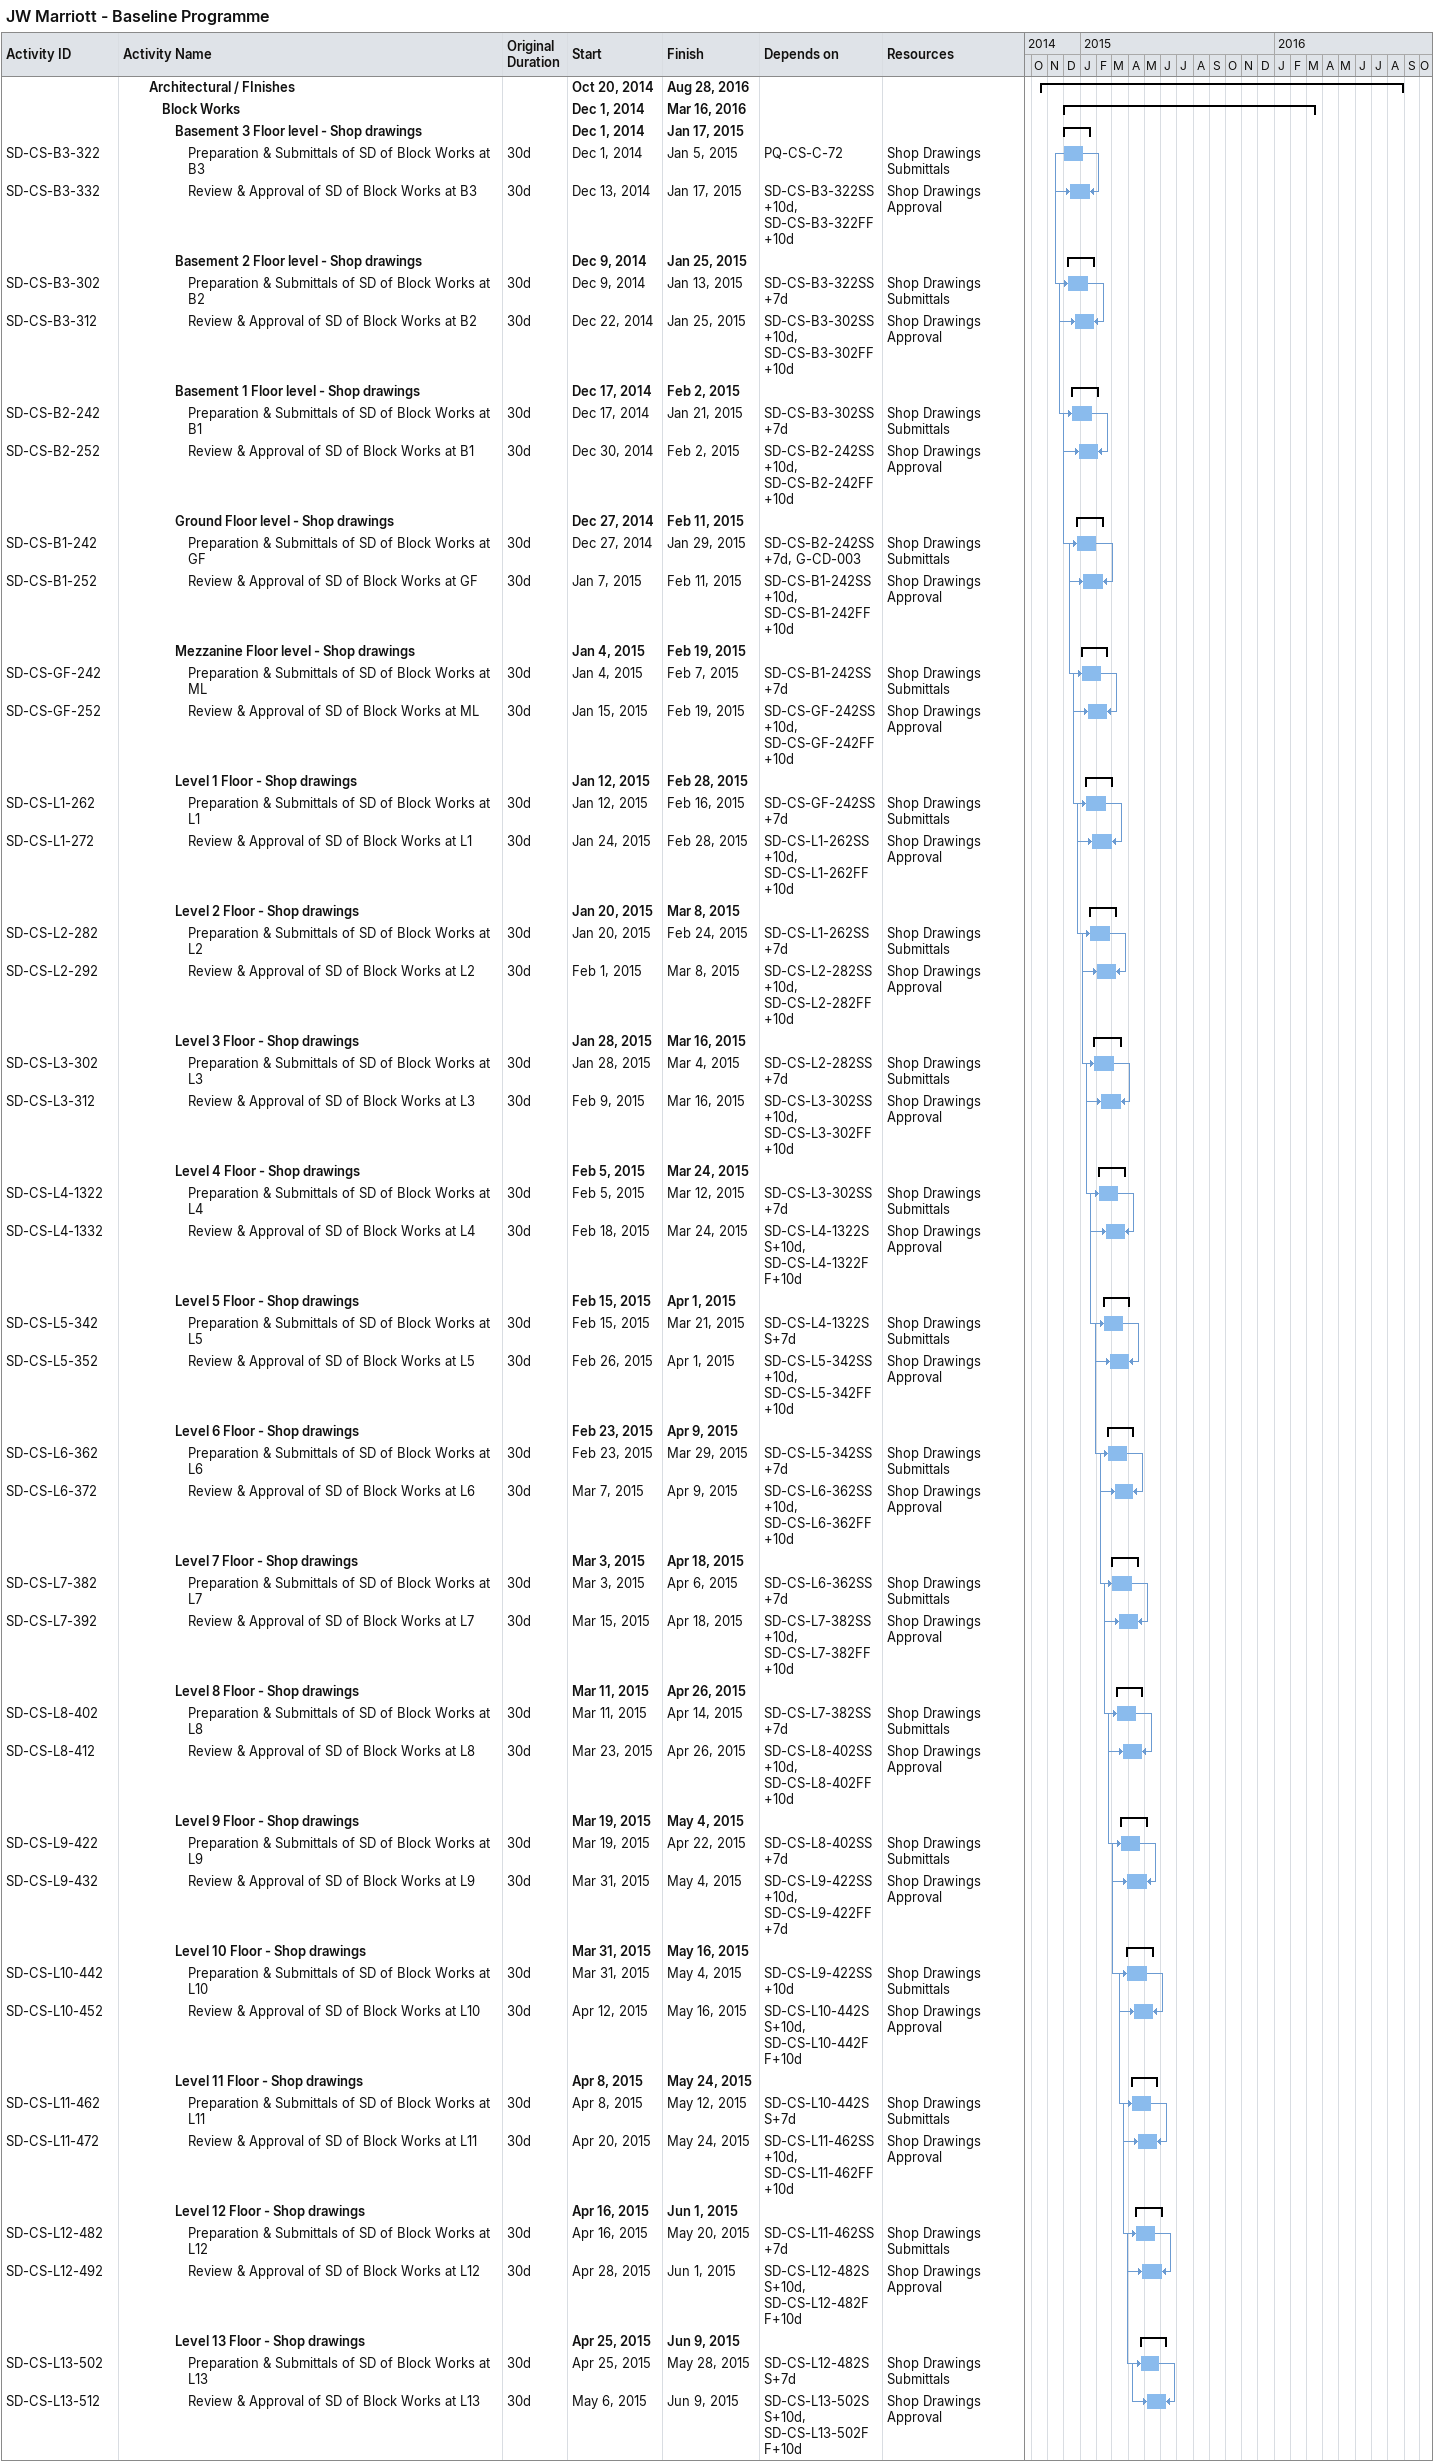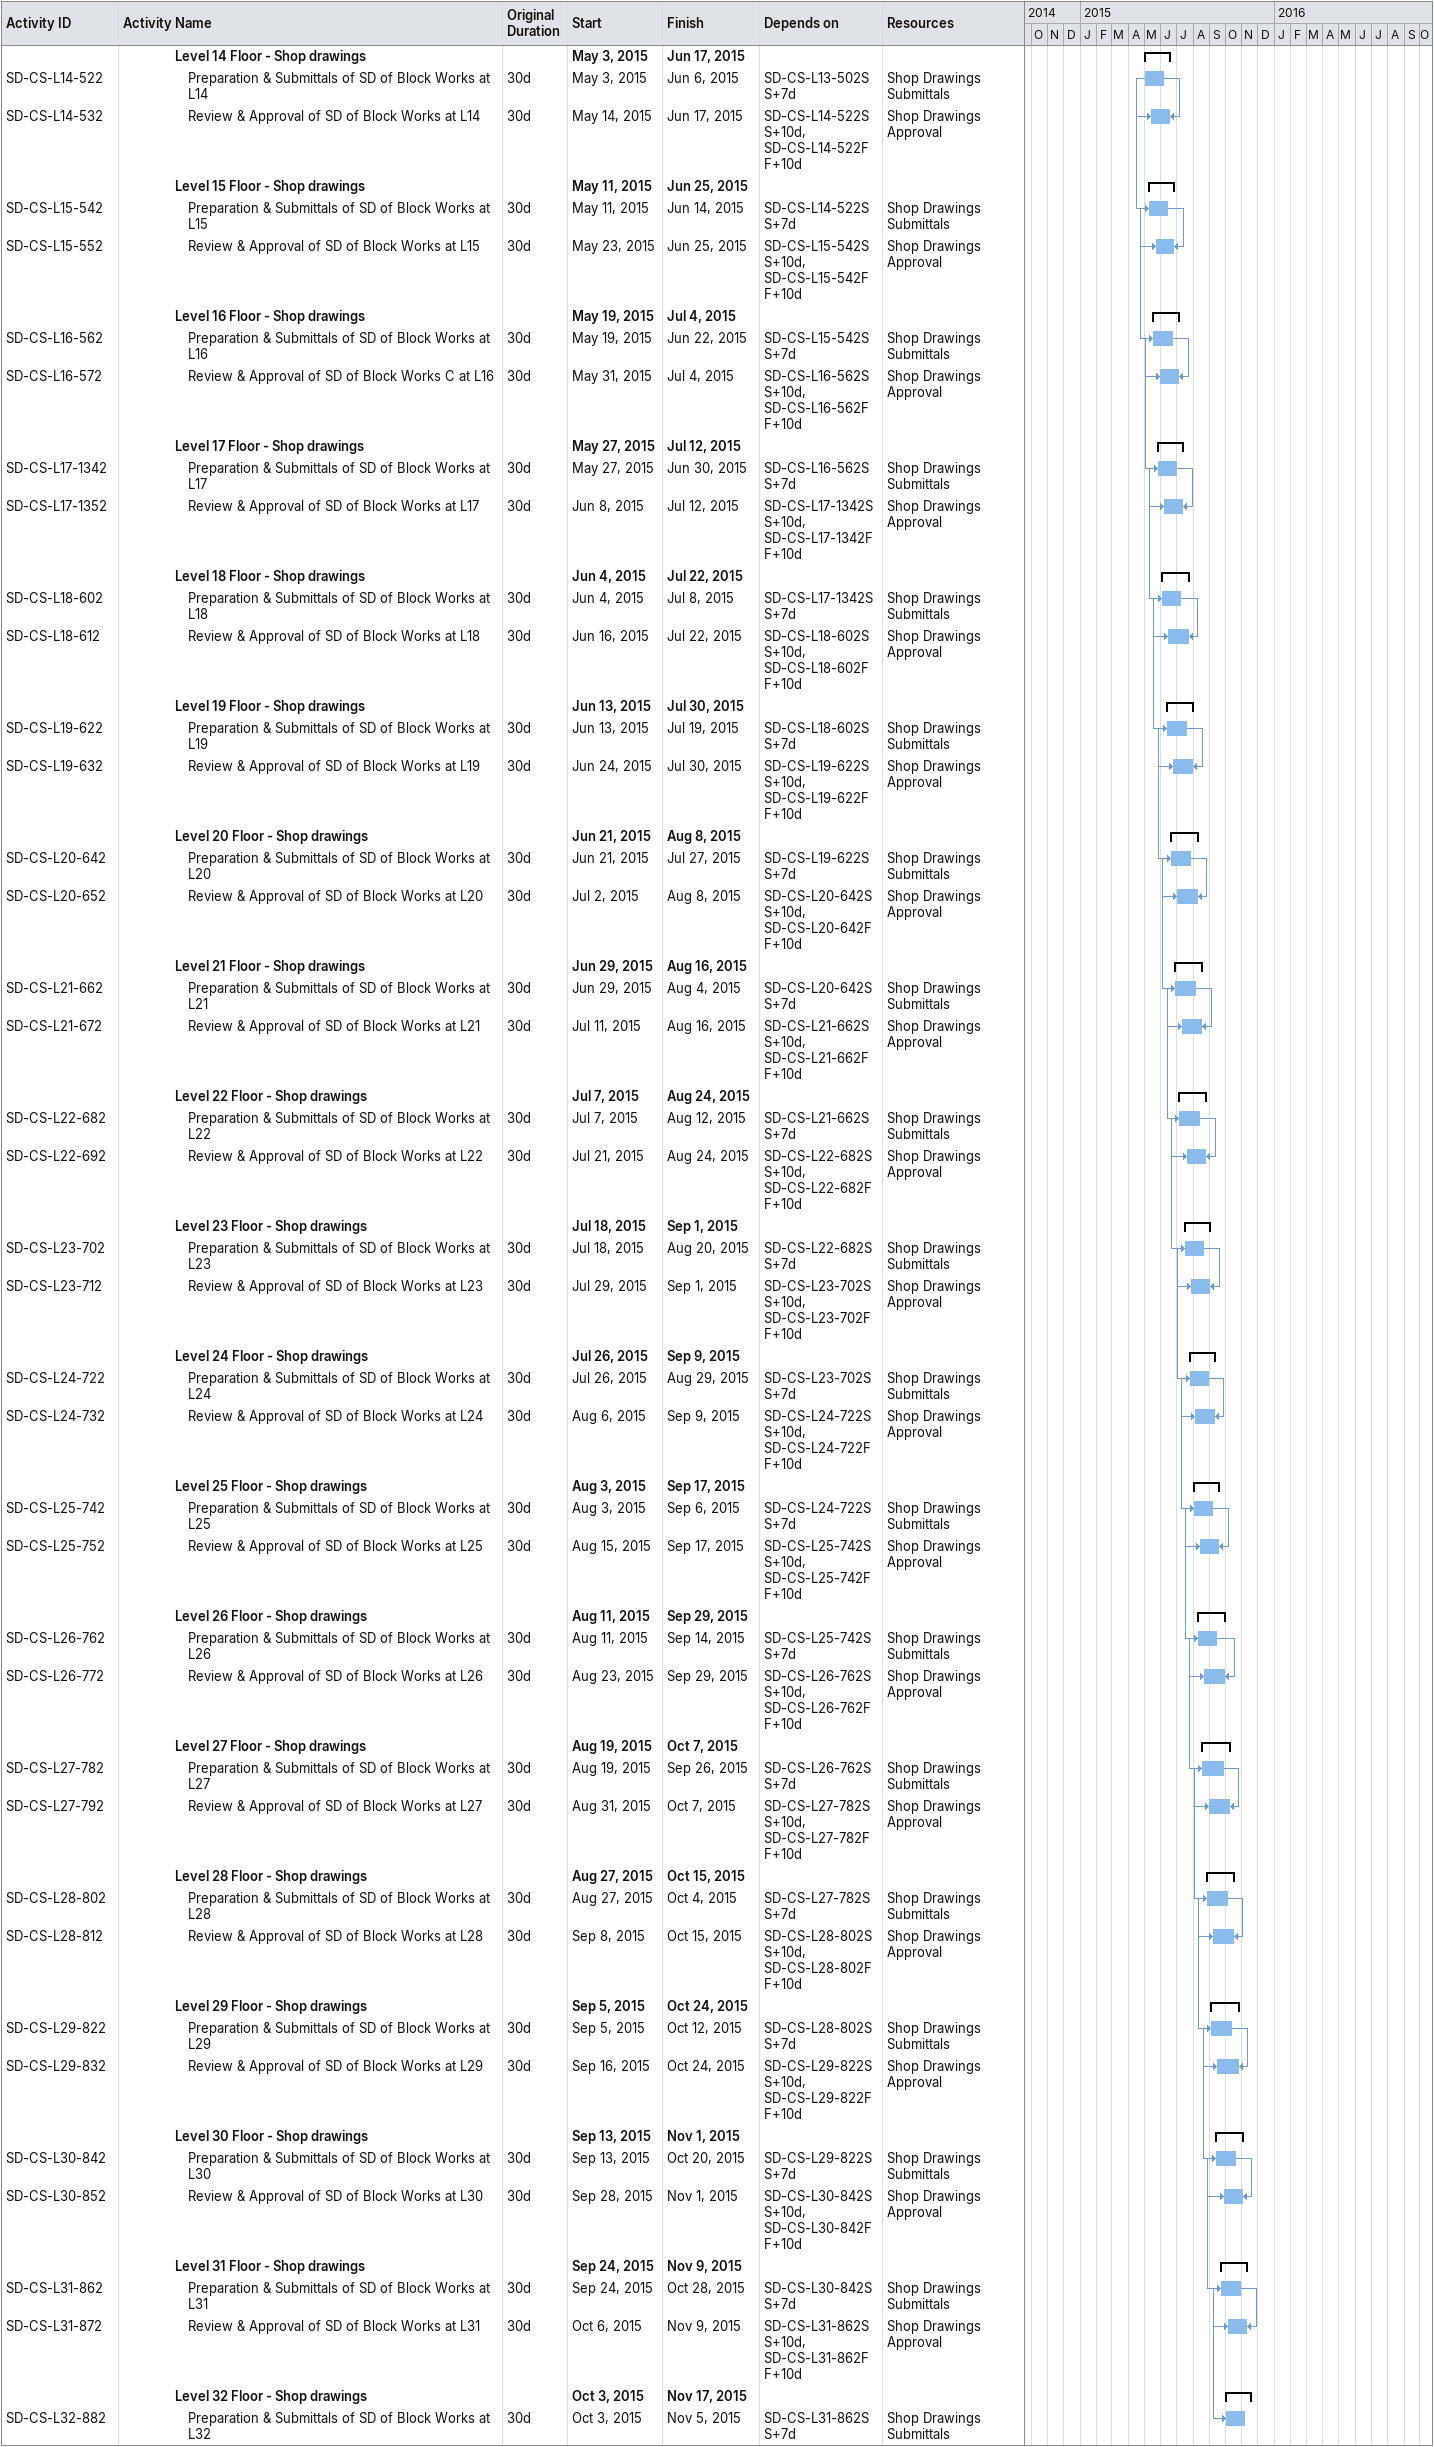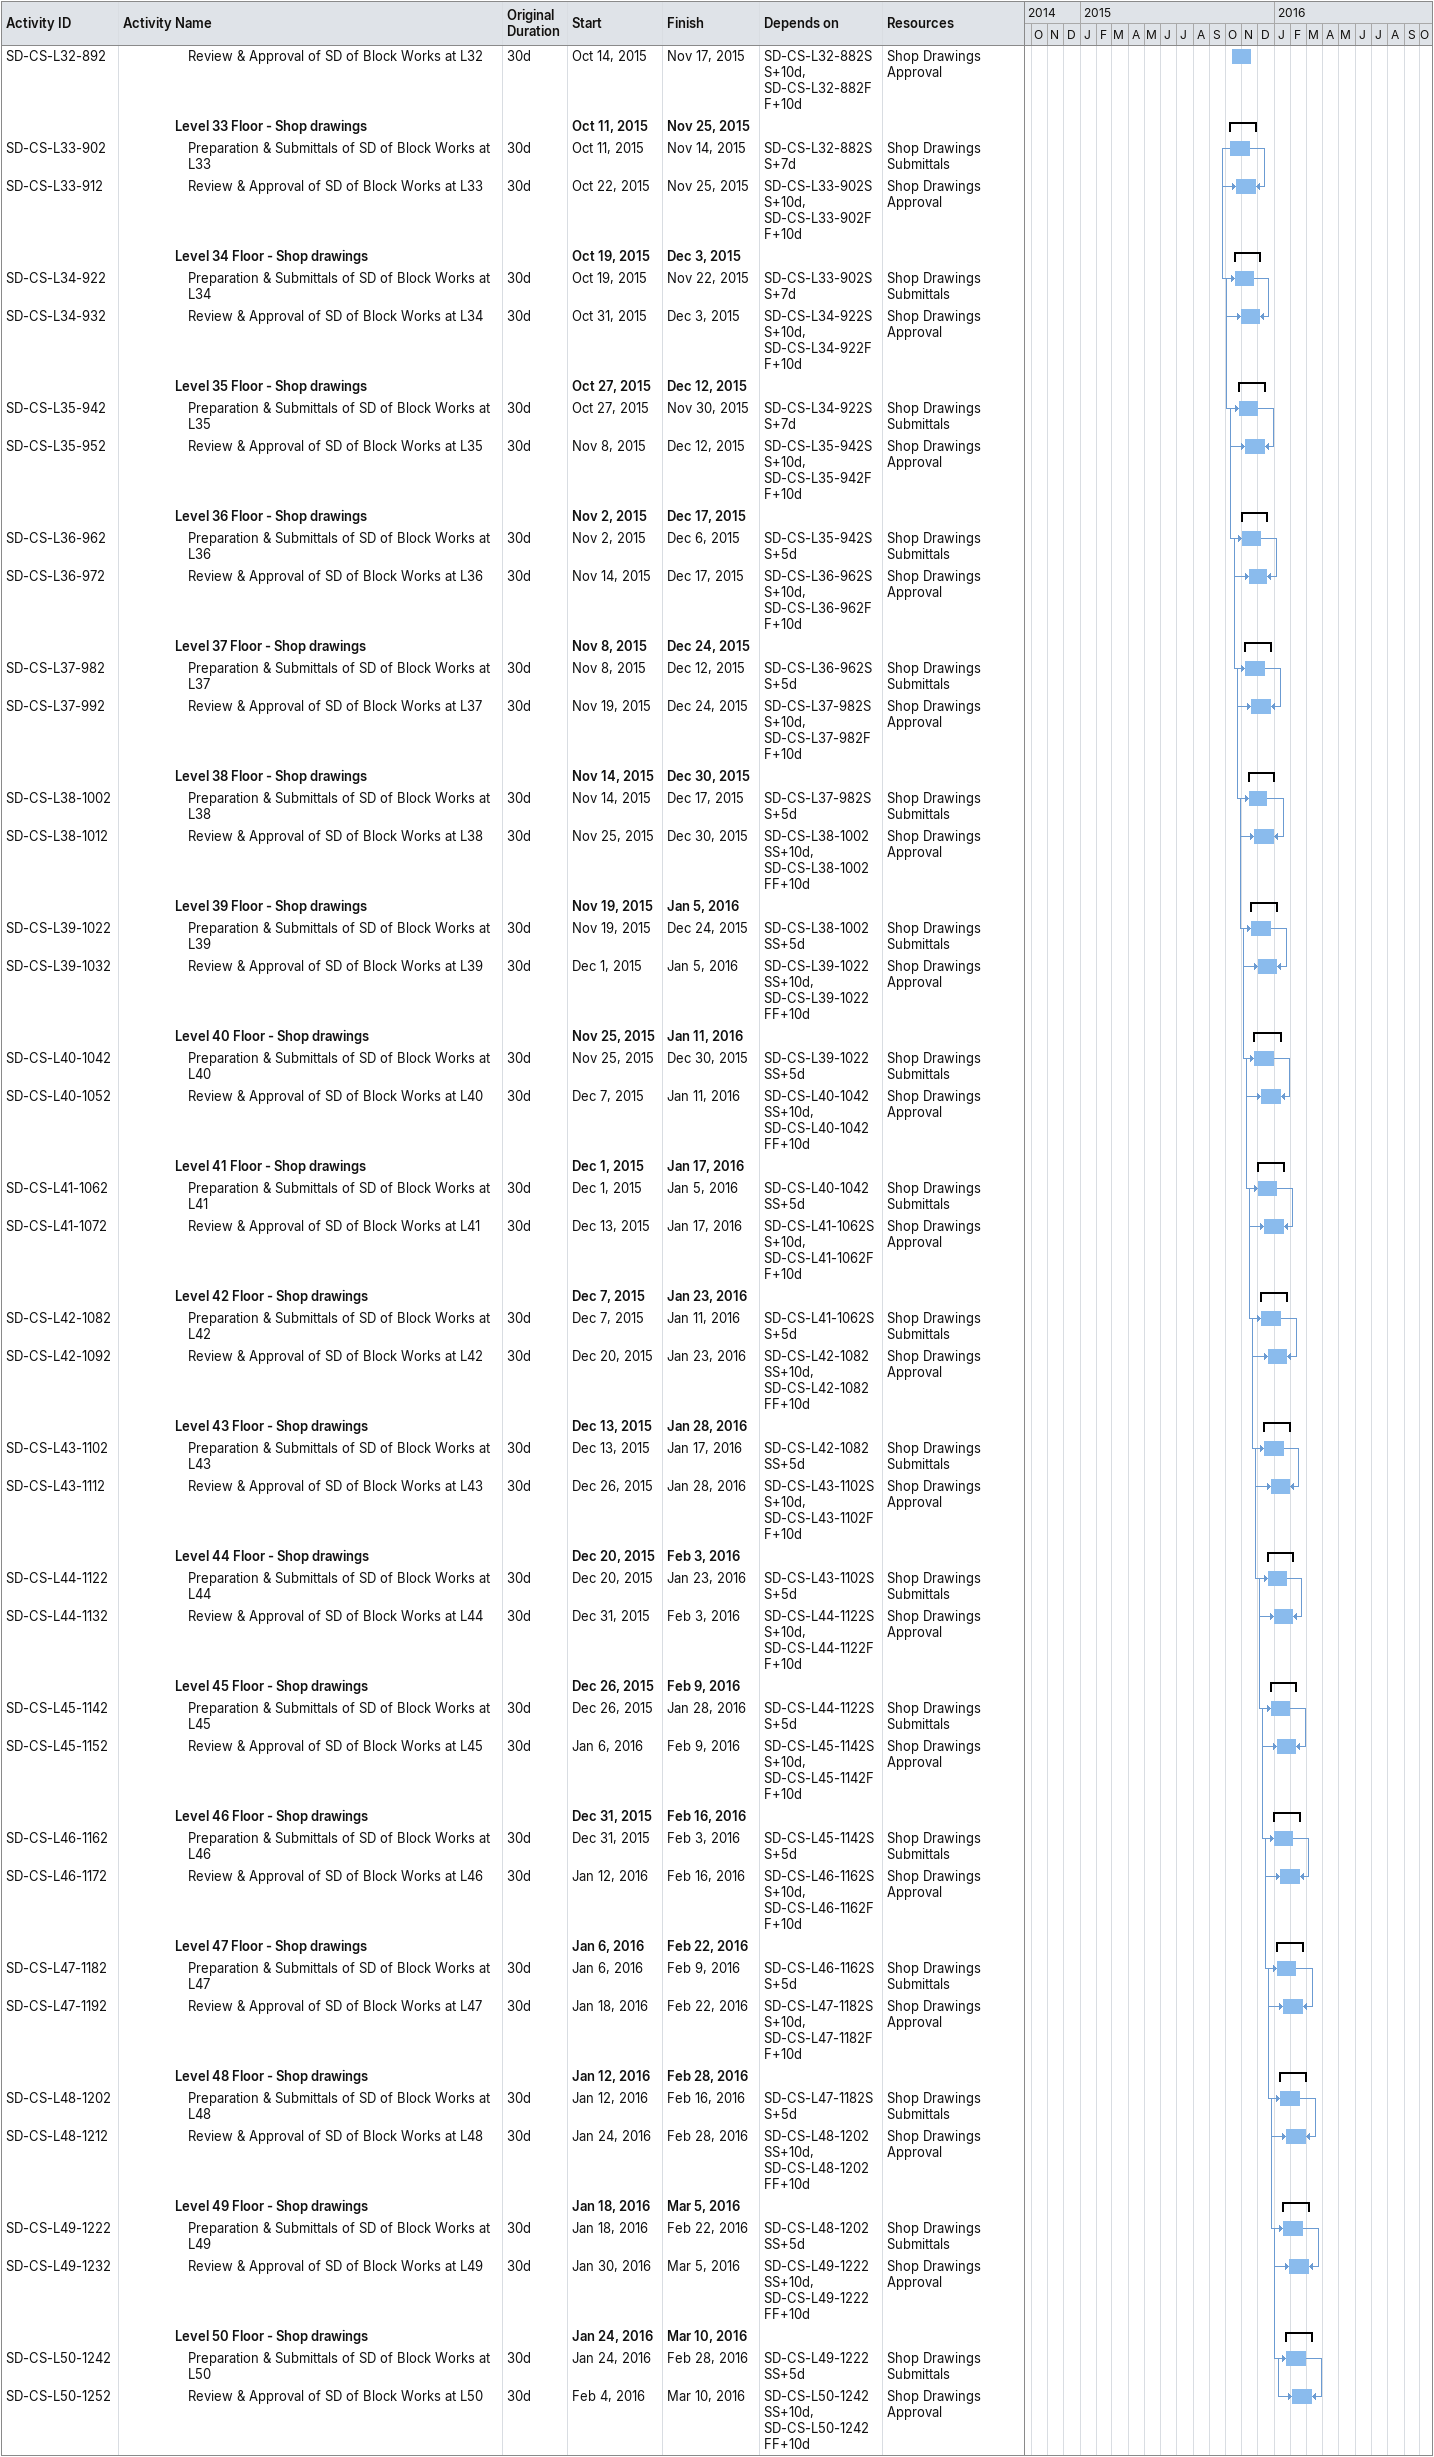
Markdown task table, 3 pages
JW Marriott - Baseline Programme

| ID | Level | Task | Original duration | Start | Finish | Predecessors | Resources |
|---|---|---|---|---|---|---|---|
|  | 3 | **Architectural / FInishes** |  | 2014-10-20 | 2016-08-28 |  |  |
|  | 4 | **Block Works** |  | 2014-12-01 | 2016-03-16 |  |  |
|  | 5 | **Basement 3 Floor level - Shop drawings** |  | 2014-12-01 | 2015-01-17 |  |  |
| SD-CS-B3-322 | 6 | Preparation & Submittals of SD of Block Works at B3 | 30d | 2014-12-01 | 2015-01-05 | PQ-CS-C-72 | Shop Drawings Submittals |
| SD-CS-B3-332 | 6 | Review & Approval of SD of Block Works at B3 | 30d | 2014-12-13 | 2015-01-17 | SD-CS-B3-322SS+10d, SD-CS-B3-322FF+10d | Shop Drawings Approval |
|  | 5 | **Basement 2 Floor level - Shop drawings** |  | 2014-12-09 | 2015-01-25 |  |  |
| SD-CS-B3-302 | 6 | Preparation & Submittals of SD of Block Works at B2 | 30d | 2014-12-09 | 2015-01-13 | SD-CS-B3-322SS+7d | Shop Drawings Submittals |
| SD-CS-B3-312 | 6 | Review & Approval of SD of Block Works at B2 | 30d | 2014-12-22 | 2015-01-25 | SD-CS-B3-302SS+10d, SD-CS-B3-302FF+10d | Shop Drawings Approval |
|  | 5 | **Basement 1 Floor level - Shop drawings** |  | 2014-12-17 | 2015-02-02 |  |  |
| SD-CS-B2-242 | 6 | Preparation & Submittals of SD of Block Works at B1 | 30d | 2014-12-17 | 2015-01-21 | SD-CS-B3-302SS+7d | Shop Drawings Submittals |
| SD-CS-B2-252 | 6 | Review & Approval of SD of Block Works at B1 | 30d | 2014-12-30 | 2015-02-02 | SD-CS-B2-242SS+10d, SD-CS-B2-242FF+10d | Shop Drawings Approval |
|  | 5 | **Ground Floor level - Shop drawings** |  | 2014-12-27 | 2015-02-11 |  |  |
| SD-CS-B1-242 | 6 | Preparation & Submittals of SD of Block Works at GF | 30d | 2014-12-27 | 2015-01-29 | SD-CS-B2-242SS+7d, G-CD-003 | Shop Drawings Submittals |
| SD-CS-B1-252 | 6 | Review & Approval of SD of Block Works at GF | 30d | 2015-01-07 | 2015-02-11 | SD-CS-B1-242SS+10d, SD-CS-B1-242FF+10d | Shop Drawings Approval |
|  | 5 | **Mezzanine Floor level - Shop drawings** |  | 2015-01-04 | 2015-02-19 |  |  |
| SD-CS-GF-242 | 6 | Preparation & Submittals of SD of Block Works at ML | 30d | 2015-01-04 | 2015-02-07 | SD-CS-B1-242SS+7d | Shop Drawings Submittals |
| SD-CS-GF-252 | 6 | Review & Approval of SD of Block Works at ML | 30d | 2015-01-15 | 2015-02-19 | SD-CS-GF-242SS+10d, SD-CS-GF-242FF+10d | Shop Drawings Approval |
|  | 5 | **Level 1 Floor - Shop drawings** |  | 2015-01-12 | 2015-02-28 |  |  |
| SD-CS-L1-262 | 6 | Preparation & Submittals of SD of Block Works at L1 | 30d | 2015-01-12 | 2015-02-16 | SD-CS-GF-242SS+7d | Shop Drawings Submittals |
| SD-CS-L1-272 | 6 | Review & Approval of SD of Block Works at L1 | 30d | 2015-01-24 | 2015-02-28 | SD-CS-L1-262SS+10d, SD-CS-L1-262FF+10d | Shop Drawings Approval |
|  | 5 | **Level 2 Floor - Shop drawings** |  | 2015-01-20 | 2015-03-08 |  |  |
| SD-CS-L2-282 | 6 | Preparation & Submittals of SD of Block Works at L2 | 30d | 2015-01-20 | 2015-02-24 | SD-CS-L1-262SS+7d | Shop Drawings Submittals |
| SD-CS-L2-292 | 6 | Review & Approval of SD of Block Works at L2 | 30d | 2015-02-01 | 2015-03-08 | SD-CS-L2-282SS+10d, SD-CS-L2-282FF+10d | Shop Drawings Approval |
|  | 5 | **Level 3 Floor - Shop drawings** |  | 2015-01-28 | 2015-03-16 |  |  |
| SD-CS-L3-302 | 6 | Preparation & Submittals of SD of Block Works at L3 | 30d | 2015-01-28 | 2015-03-04 | SD-CS-L2-282SS+7d | Shop Drawings Submittals |
| SD-CS-L3-312 | 6 | Review & Approval of SD of Block Works at L3 | 30d | 2015-02-09 | 2015-03-16 | SD-CS-L3-302SS+10d, SD-CS-L3-302FF+10d | Shop Drawings Approval |
|  | 5 | **Level 4 Floor - Shop drawings** |  | 2015-02-05 | 2015-03-24 |  |  |
| SD-CS-L4-1322 | 6 | Preparation & Submittals of SD of Block Works at L4 | 30d | 2015-02-05 | 2015-03-12 | SD-CS-L3-302SS+7d | Shop Drawings Submittals |
| SD-CS-L4-1332 | 6 | Review & Approval of SD of Block Works at L4 | 30d | 2015-02-18 | 2015-03-24 | SD-CS-L4-1322SS+10d, SD-CS-L4-1322FF+10d | Shop Drawings Approval |
|  | 5 | **Level 5 Floor - Shop drawings** |  | 2015-02-15 | 2015-04-01 |  |  |
| SD-CS-L5-342 | 6 | Preparation & Submittals of SD of Block Works at L5 | 30d | 2015-02-15 | 2015-03-21 | SD-CS-L4-1322SS+7d | Shop Drawings Submittals |
| SD-CS-L5-352 | 6 | Review & Approval of SD of Block Works at L5 | 30d | 2015-02-26 | 2015-04-01 | SD-CS-L5-342SS+10d, SD-CS-L5-342FF+10d | Shop Drawings Approval |
|  | 5 | **Level 6 Floor - Shop drawings** |  | 2015-02-23 | 2015-04-09 |  |  |
| SD-CS-L6-362 | 6 | Preparation & Submittals of SD of Block Works at L6 | 30d | 2015-02-23 | 2015-03-29 | SD-CS-L5-342SS+7d | Shop Drawings Submittals |
| SD-CS-L6-372 | 6 | Review & Approval of SD of Block Works at L6 | 30d | 2015-03-07 | 2015-04-09 | SD-CS-L6-362SS+10d, SD-CS-L6-362FF+10d | Shop Drawings Approval |
|  | 5 | **Level 7 Floor - Shop drawings** |  | 2015-03-03 | 2015-04-18 |  |  |
| SD-CS-L7-382 | 6 | Preparation & Submittals of SD of Block Works at L7 | 30d | 2015-03-03 | 2015-04-06 | SD-CS-L6-362SS+7d | Shop Drawings Submittals |
| SD-CS-L7-392 | 6 | Review & Approval of SD of Block Works at L7 | 30d | 2015-03-15 | 2015-04-18 | SD-CS-L7-382SS+10d, SD-CS-L7-382FF+10d | Shop Drawings Approval |
|  | 5 | **Level 8 Floor - Shop drawings** |  | 2015-03-11 | 2015-04-26 |  |  |
| SD-CS-L8-402 | 6 | Preparation & Submittals of SD of Block Works at L8 | 30d | 2015-03-11 | 2015-04-14 | SD-CS-L7-382SS+7d | Shop Drawings Submittals |
| SD-CS-L8-412 | 6 | Review & Approval of SD of Block Works at L8 | 30d | 2015-03-23 | 2015-04-26 | SD-CS-L8-402SS+10d, SD-CS-L8-402FF+10d | Shop Drawings Approval |
|  | 5 | **Level 9 Floor - Shop drawings** |  | 2015-03-19 | 2015-05-04 |  |  |
| SD-CS-L9-422 | 6 | Preparation & Submittals of SD of Block Works at L9 | 30d | 2015-03-19 | 2015-04-22 | SD-CS-L8-402SS+7d | Shop Drawings Submittals |
| SD-CS-L9-432 | 6 | Review & Approval of SD of Block Works at L9 | 30d | 2015-03-31 | 2015-05-04 | SD-CS-L9-422SS+10d, SD-CS-L9-422FF+7d | Shop Drawings Approval |
|  | 5 | **Level 10 Floor - Shop drawings** |  | 2015-03-31 | 2015-05-16 |  |  |
| SD-CS-L10-442 | 6 | Preparation & Submittals of SD of Block Works at L10 | 30d | 2015-03-31 | 2015-05-04 | SD-CS-L9-422SS+10d | Shop Drawings Submittals |
| SD-CS-L10-452 | 6 | Review & Approval of SD of Block Works at L10 | 30d | 2015-04-12 | 2015-05-16 | SD-CS-L10-442SS+10d, SD-CS-L10-442FF+10d | Shop Drawings Approval |
|  | 5 | **Level 11 Floor - Shop drawings** |  | 2015-04-08 | 2015-05-24 |  |  |
| SD-CS-L11-462 | 6 | Preparation & Submittals of SD of Block Works at L11 | 30d | 2015-04-08 | 2015-05-12 | SD-CS-L10-442SS+7d | Shop Drawings Submittals |
| SD-CS-L11-472 | 6 | Review & Approval of SD of Block Works at L11 | 30d | 2015-04-20 | 2015-05-24 | SD-CS-L11-462SS+10d, SD-CS-L11-462FF+10d | Shop Drawings Approval |
|  | 5 | **Level 12 Floor - Shop drawings** |  | 2015-04-16 | 2015-06-01 |  |  |
| SD-CS-L12-482 | 6 | Preparation & Submittals of SD of Block Works at L12 | 30d | 2015-04-16 | 2015-05-20 | SD-CS-L11-462SS+7d | Shop Drawings Submittals |
| SD-CS-L12-492 | 6 | Review & Approval of SD of Block Works at L12 | 30d | 2015-04-28 | 2015-06-01 | SD-CS-L12-482SS+10d, SD-CS-L12-482FF+10d | Shop Drawings Approval |
|  | 5 | **Level 13 Floor - Shop drawings** |  | 2015-04-25 | 2015-06-09 |  |  |
| SD-CS-L13-502 | 6 | Preparation & Submittals of SD of Block Works at L13 | 30d | 2015-04-25 | 2015-05-28 | SD-CS-L12-482SS+7d | Shop Drawings Submittals |
| SD-CS-L13-512 | 6 | Review & Approval of SD of Block Works at L13 | 30d | 2015-05-06 | 2015-06-09 | SD-CS-L13-502SS+10d, SD-CS-L13-502FF+10d | Shop Drawings Approval |
|  | 5 | **Level 14 Floor - Shop drawings** |  | 2015-05-03 | 2015-06-17 |  |  |
| SD-CS-L14-522 | 6 | Preparation & Submittals of SD of Block Works at L14 | 30d | 2015-05-03 | 2015-06-06 | SD-CS-L13-502SS+7d | Shop Drawings Submittals |
| SD-CS-L14-532 | 6 | Review & Approval of SD of Block Works at L14 | 30d | 2015-05-14 | 2015-06-17 | SD-CS-L14-522SS+10d, SD-CS-L14-522FF+10d | Shop Drawings Approval |
|  | 5 | **Level 15 Floor - Shop drawings** |  | 2015-05-11 | 2015-06-25 |  |  |
| SD-CS-L15-542 | 6 | Preparation & Submittals of SD of Block Works at L15 | 30d | 2015-05-11 | 2015-06-14 | SD-CS-L14-522SS+7d | Shop Drawings Submittals |
| SD-CS-L15-552 | 6 | Review & Approval of SD of Block Works at L15 | 30d | 2015-05-23 | 2015-06-25 | SD-CS-L15-542SS+10d, SD-CS-L15-542FF+10d | Shop Drawings Approval |
|  | 5 | **Level 16 Floor - Shop drawings** |  | 2015-05-19 | 2015-07-04 |  |  |
| SD-CS-L16-562 | 6 | Preparation & Submittals of SD of Block Works at L16 | 30d | 2015-05-19 | 2015-06-22 | SD-CS-L15-542SS+7d | Shop Drawings Submittals |
| SD-CS-L16-572 | 6 | Review & Approval of SD of Block Works C at L16 | 30d | 2015-05-31 | 2015-07-04 | SD-CS-L16-562SS+10d, SD-CS-L16-562FF+10d | Shop Drawings Approval |
|  | 5 | **Level 17 Floor - Shop drawings** |  | 2015-05-27 | 2015-07-12 |  |  |
| SD-CS-L17-1342 | 6 | Preparation & Submittals of SD of Block Works at L17 | 30d | 2015-05-27 | 2015-06-30 | SD-CS-L16-562SS+7d | Shop Drawings Submittals |
| SD-CS-L17-1352 | 6 | Review & Approval of SD of Block Works at L17 | 30d | 2015-06-08 | 2015-07-12 | SD-CS-L17-1342SS+10d, SD-CS-L17-1342FF+10d | Shop Drawings Approval |
|  | 5 | **Level 18 Floor - Shop drawings** |  | 2015-06-04 | 2015-07-22 |  |  |
| SD-CS-L18-602 | 6 | Preparation & Submittals of SD of Block Works at L18 | 30d | 2015-06-04 | 2015-07-08 | SD-CS-L17-1342SS+7d | Shop Drawings Submittals |
| SD-CS-L18-612 | 6 | Review & Approval of SD of Block Works at L18 | 30d | 2015-06-16 | 2015-07-22 | SD-CS-L18-602SS+10d, SD-CS-L18-602FF+10d | Shop Drawings Approval |
|  | 5 | **Level 19 Floor - Shop drawings** |  | 2015-06-13 | 2015-07-30 |  |  |
| SD-CS-L19-622 | 6 | Preparation & Submittals of SD of Block Works at L19 | 30d | 2015-06-13 | 2015-07-19 | SD-CS-L18-602SS+7d | Shop Drawings Submittals |
| SD-CS-L19-632 | 6 | Review & Approval of SD of Block Works at L19 | 30d | 2015-06-24 | 2015-07-30 | SD-CS-L19-622SS+10d, SD-CS-L19-622FF+10d | Shop Drawings Approval |
|  | 5 | **Level 20 Floor - Shop drawings** |  | 2015-06-21 | 2015-08-08 |  |  |
| SD-CS-L20-642 | 6 | Preparation & Submittals of SD of Block Works at L20 | 30d | 2015-06-21 | 2015-07-27 | SD-CS-L19-622SS+7d | Shop Drawings Submittals |
| SD-CS-L20-652 | 6 | Review & Approval of SD of Block Works at L20 | 30d | 2015-07-02 | 2015-08-08 | SD-CS-L20-642SS+10d, SD-CS-L20-642FF+10d | Shop Drawings Approval |
|  | 5 | **Level 21 Floor - Shop drawings** |  | 2015-06-29 | 2015-08-16 |  |  |
| SD-CS-L21-662 | 6 | Preparation & Submittals of SD of Block Works at L21 | 30d | 2015-06-29 | 2015-08-04 | SD-CS-L20-642SS+7d | Shop Drawings Submittals |
| SD-CS-L21-672 | 6 | Review & Approval of SD of Block Works at L21 | 30d | 2015-07-11 | 2015-08-16 | SD-CS-L21-662SS+10d, SD-CS-L21-662FF+10d | Shop Drawings Approval |
|  | 5 | **Level 22 Floor - Shop drawings** |  | 2015-07-07 | 2015-08-24 |  |  |
| SD-CS-L22-682 | 6 | Preparation & Submittals of SD of Block Works at L22 | 30d | 2015-07-07 | 2015-08-12 | SD-CS-L21-662SS+7d | Shop Drawings Submittals |
| SD-CS-L22-692 | 6 | Review & Approval of SD of Block Works at L22 | 30d | 2015-07-21 | 2015-08-24 | SD-CS-L22-682SS+10d, SD-CS-L22-682FF+10d | Shop Drawings Approval |
|  | 5 | **Level 23 Floor - Shop drawings** |  | 2015-07-18 | 2015-09-01 |  |  |
| SD-CS-L23-702 | 6 | Preparation & Submittals of SD of Block Works at L23 | 30d | 2015-07-18 | 2015-08-20 | SD-CS-L22-682SS+7d | Shop Drawings Submittals |
| SD-CS-L23-712 | 6 | Review & Approval of SD of Block Works at L23 | 30d | 2015-07-29 | 2015-09-01 | SD-CS-L23-702SS+10d, SD-CS-L23-702FF+10d | Shop Drawings Approval |
|  | 5 | **Level 24 Floor - Shop drawings** |  | 2015-07-26 | 2015-09-09 |  |  |
| SD-CS-L24-722 | 6 | Preparation & Submittals of SD of Block Works at L24 | 30d | 2015-07-26 | 2015-08-29 | SD-CS-L23-702SS+7d | Shop Drawings Submittals |
| SD-CS-L24-732 | 6 | Review & Approval of SD of Block Works at L24 | 30d | 2015-08-06 | 2015-09-09 | SD-CS-L24-722SS+10d, SD-CS-L24-722FF+10d | Shop Drawings Approval |
|  | 5 | **Level 25 Floor - Shop drawings** |  | 2015-08-03 | 2015-09-17 |  |  |
| SD-CS-L25-742 | 6 | Preparation & Submittals of SD of Block Works at L25 | 30d | 2015-08-03 | 2015-09-06 | SD-CS-L24-722SS+7d | Shop Drawings Submittals |
| SD-CS-L25-752 | 6 | Review & Approval of SD of Block Works at L25 | 30d | 2015-08-15 | 2015-09-17 | SD-CS-L25-742SS+10d, SD-CS-L25-742FF+10d | Shop Drawings Approval |
|  | 5 | **Level 26 Floor - Shop drawings** |  | 2015-08-11 | 2015-09-29 |  |  |
| SD-CS-L26-762 | 6 | Preparation & Submittals of SD of Block Works at L26 | 30d | 2015-08-11 | 2015-09-14 | SD-CS-L25-742SS+7d | Shop Drawings Submittals |
| SD-CS-L26-772 | 6 | Review & Approval of SD of Block Works at L26 | 30d | 2015-08-23 | 2015-09-29 | SD-CS-L26-762SS+10d, SD-CS-L26-762FF+10d | Shop Drawings Approval |
|  | 5 | **Level 27 Floor - Shop drawings** |  | 2015-08-19 | 2015-10-07 |  |  |
| SD-CS-L27-782 | 6 | Preparation & Submittals of SD of Block Works at L27 | 30d | 2015-08-19 | 2015-09-26 | SD-CS-L26-762SS+7d | Shop Drawings Submittals |
| SD-CS-L27-792 | 6 | Review & Approval of SD of Block Works at L27 | 30d | 2015-08-31 | 2015-10-07 | SD-CS-L27-782SS+10d, SD-CS-L27-782FF+10d | Shop Drawings Approval |
|  | 5 | **Level 28 Floor - Shop drawings** |  | 2015-08-27 | 2015-10-15 |  |  |
| SD-CS-L28-802 | 6 | Preparation & Submittals of SD of Block Works at L28 | 30d | 2015-08-27 | 2015-10-04 | SD-CS-L27-782SS+7d | Shop Drawings Submittals |
| SD-CS-L28-812 | 6 | Review & Approval of SD of Block Works at L28 | 30d | 2015-09-08 | 2015-10-15 | SD-CS-L28-802SS+10d, SD-CS-L28-802FF+10d | Shop Drawings Approval |
|  | 5 | **Level 29 Floor - Shop drawings** |  | 2015-09-05 | 2015-10-24 |  |  |
| SD-CS-L29-822 | 6 | Preparation & Submittals of SD of Block Works at L29 | 30d | 2015-09-05 | 2015-10-12 | SD-CS-L28-802SS+7d | Shop Drawings Submittals |
| SD-CS-L29-832 | 6 | Review & Approval of SD of Block Works at L29 | 30d | 2015-09-16 | 2015-10-24 | SD-CS-L29-822SS+10d, SD-CS-L29-822FF+10d | Shop Drawings Approval |
|  | 5 | **Level 30 Floor - Shop drawings** |  | 2015-09-13 | 2015-11-01 |  |  |
| SD-CS-L30-842 | 6 | Preparation & Submittals of SD of Block Works at L30 | 30d | 2015-09-13 | 2015-10-20 | SD-CS-L29-822SS+7d | Shop Drawings Submittals |
| SD-CS-L30-852 | 6 | Review & Approval of SD of Block Works at L30 | 30d | 2015-09-28 | 2015-11-01 | SD-CS-L30-842SS+10d, SD-CS-L30-842FF+10d | Shop Drawings Approval |
|  | 5 | **Level 31 Floor - Shop drawings** |  | 2015-09-24 | 2015-11-09 |  |  |
| SD-CS-L31-862 | 6 | Preparation & Submittals of SD of Block Works at L31 | 30d | 2015-09-24 | 2015-10-28 | SD-CS-L30-842SS+7d | Shop Drawings Submittals |
| SD-CS-L31-872 | 6 | Review & Approval of SD of Block Works at L31 | 30d | 2015-10-06 | 2015-11-09 | SD-CS-L31-862SS+10d, SD-CS-L31-862FF+10d | Shop Drawings Approval |
|  | 5 | **Level 32 Floor - Shop drawings** |  | 2015-10-03 | 2015-11-17 |  |  |
| SD-CS-L32-882 | 6 | Preparation & Submittals of SD of Block Works at L32 | 30d | 2015-10-03 | 2015-11-05 | SD-CS-L31-862SS+7d | Shop Drawings Submittals |
| SD-CS-L32-892 | 6 | Review & Approval of SD of Block Works at L32 | 30d | 2015-10-14 | 2015-11-17 | SD-CS-L32-882SS+10d, SD-CS-L32-882FF+10d | Shop Drawings Approval |
|  | 5 | **Level 33 Floor - Shop drawings** |  | 2015-10-11 | 2015-11-25 |  |  |
| SD-CS-L33-902 | 6 | Preparation & Submittals of SD of Block Works at L33 | 30d | 2015-10-11 | 2015-11-14 | SD-CS-L32-882SS+7d | Shop Drawings Submittals |
| SD-CS-L33-912 | 6 | Review & Approval of SD of Block Works at L33 | 30d | 2015-10-22 | 2015-11-25 | SD-CS-L33-902SS+10d, SD-CS-L33-902FF+10d | Shop Drawings Approval |
|  | 5 | **Level 34 Floor - Shop drawings** |  | 2015-10-19 | 2015-12-03 |  |  |
| SD-CS-L34-922 | 6 | Preparation & Submittals of SD of Block Works at L34 | 30d | 2015-10-19 | 2015-11-22 | SD-CS-L33-902SS+7d | Shop Drawings Submittals |
| SD-CS-L34-932 | 6 | Review & Approval of SD of Block Works at L34 | 30d | 2015-10-31 | 2015-12-03 | SD-CS-L34-922SS+10d, SD-CS-L34-922FF+10d | Shop Drawings Approval |
|  | 5 | **Level 35 Floor - Shop drawings** |  | 2015-10-27 | 2015-12-12 |  |  |
| SD-CS-L35-942 | 6 | Preparation & Submittals of SD of Block Works at L35 | 30d | 2015-10-27 | 2015-11-30 | SD-CS-L34-922SS+7d | Shop Drawings Submittals |
| SD-CS-L35-952 | 6 | Review & Approval of SD of Block Works at L35 | 30d | 2015-11-08 | 2015-12-12 | SD-CS-L35-942SS+10d, SD-CS-L35-942FF+10d | Shop Drawings Approval |
|  | 5 | **Level 36 Floor - Shop drawings** |  | 2015-11-02 | 2015-12-17 |  |  |
| SD-CS-L36-962 | 6 | Preparation & Submittals of SD of Block Works at L36 | 30d | 2015-11-02 | 2015-12-06 | SD-CS-L35-942SS+5d | Shop Drawings Submittals |
| SD-CS-L36-972 | 6 | Review & Approval of SD of Block Works at L36 | 30d | 2015-11-14 | 2015-12-17 | SD-CS-L36-962SS+10d, SD-CS-L36-962FF+10d | Shop Drawings Approval |
|  | 5 | **Level 37 Floor - Shop drawings** |  | 2015-11-08 | 2015-12-24 |  |  |
| SD-CS-L37-982 | 6 | Preparation & Submittals of SD of Block Works at L37 | 30d | 2015-11-08 | 2015-12-12 | SD-CS-L36-962SS+5d | Shop Drawings Submittals |
| SD-CS-L37-992 | 6 | Review & Approval of SD of Block Works at L37 | 30d | 2015-11-19 | 2015-12-24 | SD-CS-L37-982SS+10d, SD-CS-L37-982FF+10d | Shop Drawings Approval |
|  | 5 | **Level 38 Floor - Shop drawings** |  | 2015-11-14 | 2015-12-30 |  |  |
| SD-CS-L38-1002 | 6 | Preparation & Submittals of SD of Block Works at L38 | 30d | 2015-11-14 | 2015-12-17 | SD-CS-L37-982SS+5d | Shop Drawings Submittals |
| SD-CS-L38-1012 | 6 | Review & Approval of SD of Block Works at L38 | 30d | 2015-11-25 | 2015-12-30 | SD-CS-L38-1002SS+10d, SD-CS-L38-1002FF+10d | Shop Drawings Approval |
|  | 5 | **Level 39 Floor - Shop drawings** |  | 2015-11-19 | 2016-01-05 |  |  |
| SD-CS-L39-1022 | 6 | Preparation & Submittals of SD of Block Works at L39 | 30d | 2015-11-19 | 2015-12-24 | SD-CS-L38-1002SS+5d | Shop Drawings Submittals |
| SD-CS-L39-1032 | 6 | Review & Approval of SD of Block Works at L39 | 30d | 2015-12-01 | 2016-01-05 | SD-CS-L39-1022SS+10d, SD-CS-L39-1022FF+10d | Shop Drawings Approval |
|  | 5 | **Level 40 Floor - Shop drawings** |  | 2015-11-25 | 2016-01-11 |  |  |
| SD-CS-L40-1042 | 6 | Preparation & Submittals of SD of Block Works at L40 | 30d | 2015-11-25 | 2015-12-30 | SD-CS-L39-1022SS+5d | Shop Drawings Submittals |
| SD-CS-L40-1052 | 6 | Review & Approval of SD of Block Works at L40 | 30d | 2015-12-07 | 2016-01-11 | SD-CS-L40-1042SS+10d, SD-CS-L40-1042FF+10d | Shop Drawings Approval |
|  | 5 | **Level 41 Floor - Shop drawings** |  | 2015-12-01 | 2016-01-17 |  |  |
| SD-CS-L41-1062 | 6 | Preparation & Submittals of SD of Block Works at L41 | 30d | 2015-12-01 | 2016-01-05 | SD-CS-L40-1042SS+5d | Shop Drawings Submittals |
| SD-CS-L41-1072 | 6 | Review & Approval of SD of Block Works at L41 | 30d | 2015-12-13 | 2016-01-17 | SD-CS-L41-1062SS+10d, SD-CS-L41-1062FF+10d | Shop Drawings Approval |
|  | 5 | **Level 42 Floor - Shop drawings** |  | 2015-12-07 | 2016-01-23 |  |  |
| SD-CS-L42-1082 | 6 | Preparation & Submittals of SD of Block Works at L42 | 30d | 2015-12-07 | 2016-01-11 | SD-CS-L41-1062SS+5d | Shop Drawings Submittals |
| SD-CS-L42-1092 | 6 | Review & Approval of SD of Block Works at L42 | 30d | 2015-12-20 | 2016-01-23 | SD-CS-L42-1082SS+10d, SD-CS-L42-1082FF+10d | Shop Drawings Approval |
|  | 5 | **Level 43 Floor - Shop drawings** |  | 2015-12-13 | 2016-01-28 |  |  |
| SD-CS-L43-1102 | 6 | Preparation & Submittals of SD of Block Works at L43 | 30d | 2015-12-13 | 2016-01-17 | SD-CS-L42-1082SS+5d | Shop Drawings Submittals |
| SD-CS-L43-1112 | 6 | Review & Approval of SD of Block Works at L43 | 30d | 2015-12-26 | 2016-01-28 | SD-CS-L43-1102SS+10d, SD-CS-L43-1102FF+10d | Shop Drawings Approval |
|  | 5 | **Level 44 Floor - Shop drawings** |  | 2015-12-20 | 2016-02-03 |  |  |
| SD-CS-L44-1122 | 6 | Preparation & Submittals of SD of Block Works at L44 | 30d | 2015-12-20 | 2016-01-23 | SD-CS-L43-1102SS+5d | Shop Drawings Submittals |
| SD-CS-L44-1132 | 6 | Review & Approval of SD of Block Works at L44 | 30d | 2015-12-31 | 2016-02-03 | SD-CS-L44-1122SS+10d, SD-CS-L44-1122FF+10d | Shop Drawings Approval |
|  | 5 | **Level 45 Floor - Shop drawings** |  | 2015-12-26 | 2016-02-09 |  |  |
| SD-CS-L45-1142 | 6 | Preparation & Submittals of SD of Block Works at L45 | 30d | 2015-12-26 | 2016-01-28 | SD-CS-L44-1122SS+5d | Shop Drawings Submittals |
| SD-CS-L45-1152 | 6 | Review & Approval of SD of Block Works at L45 | 30d | 2016-01-06 | 2016-02-09 | SD-CS-L45-1142SS+10d, SD-CS-L45-1142FF+10d | Shop Drawings Approval |
|  | 5 | **Level 46 Floor - Shop drawings** |  | 2015-12-31 | 2016-02-16 |  |  |
| SD-CS-L46-1162 | 6 | Preparation & Submittals of SD of Block Works at L46 | 30d | 2015-12-31 | 2016-02-03 | SD-CS-L45-1142SS+5d | Shop Drawings Submittals |
| SD-CS-L46-1172 | 6 | Review & Approval of SD of Block Works at L46 | 30d | 2016-01-12 | 2016-02-16 | SD-CS-L46-1162SS+10d, SD-CS-L46-1162FF+10d | Shop Drawings Approval |
|  | 5 | **Level 47 Floor - Shop drawings** |  | 2016-01-06 | 2016-02-22 |  |  |
| SD-CS-L47-1182 | 6 | Preparation & Submittals of SD of Block Works at L47 | 30d | 2016-01-06 | 2016-02-09 | SD-CS-L46-1162SS+5d | Shop Drawings Submittals |
| SD-CS-L47-1192 | 6 | Review & Approval of SD of Block Works at L47 | 30d | 2016-01-18 | 2016-02-22 | SD-CS-L47-1182SS+10d, SD-CS-L47-1182FF+10d | Shop Drawings Approval |
|  | 5 | **Level 48 Floor - Shop drawings** |  | 2016-01-12 | 2016-02-28 |  |  |
| SD-CS-L48-1202 | 6 | Preparation & Submittals of SD of Block Works at L48 | 30d | 2016-01-12 | 2016-02-16 | SD-CS-L47-1182SS+5d | Shop Drawings Submittals |
| SD-CS-L48-1212 | 6 | Review & Approval of SD of Block Works at L48 | 30d | 2016-01-24 | 2016-02-28 | SD-CS-L48-1202SS+10d, SD-CS-L48-1202FF+10d | Shop Drawings Approval |
|  | 5 | **Level 49 Floor - Shop drawings** |  | 2016-01-18 | 2016-03-05 |  |  |
| SD-CS-L49-1222 | 6 | Preparation & Submittals of SD of Block Works at L49 | 30d | 2016-01-18 | 2016-02-22 | SD-CS-L48-1202SS+5d | Shop Drawings Submittals |
| SD-CS-L49-1232 | 6 | Review & Approval of SD of Block Works at L49 | 30d | 2016-01-30 | 2016-03-05 | SD-CS-L49-1222SS+10d, SD-CS-L49-1222FF+10d | Shop Drawings Approval |
|  | 5 | **Level 50 Floor - Shop drawings** |  | 2016-01-24 | 2016-03-10 |  |  |
| SD-CS-L50-1242 | 6 | Preparation & Submittals of SD of Block Works at L50 | 30d | 2016-01-24 | 2016-02-28 | SD-CS-L49-1222SS+5d | Shop Drawings Submittals |
| SD-CS-L50-1252 | 6 | Review & Approval of SD of Block Works at L50 | 30d | 2016-02-04 | 2016-03-10 | SD-CS-L50-1242SS+10d, SD-CS-L50-1242FF+10d | Shop Drawings Approval |
